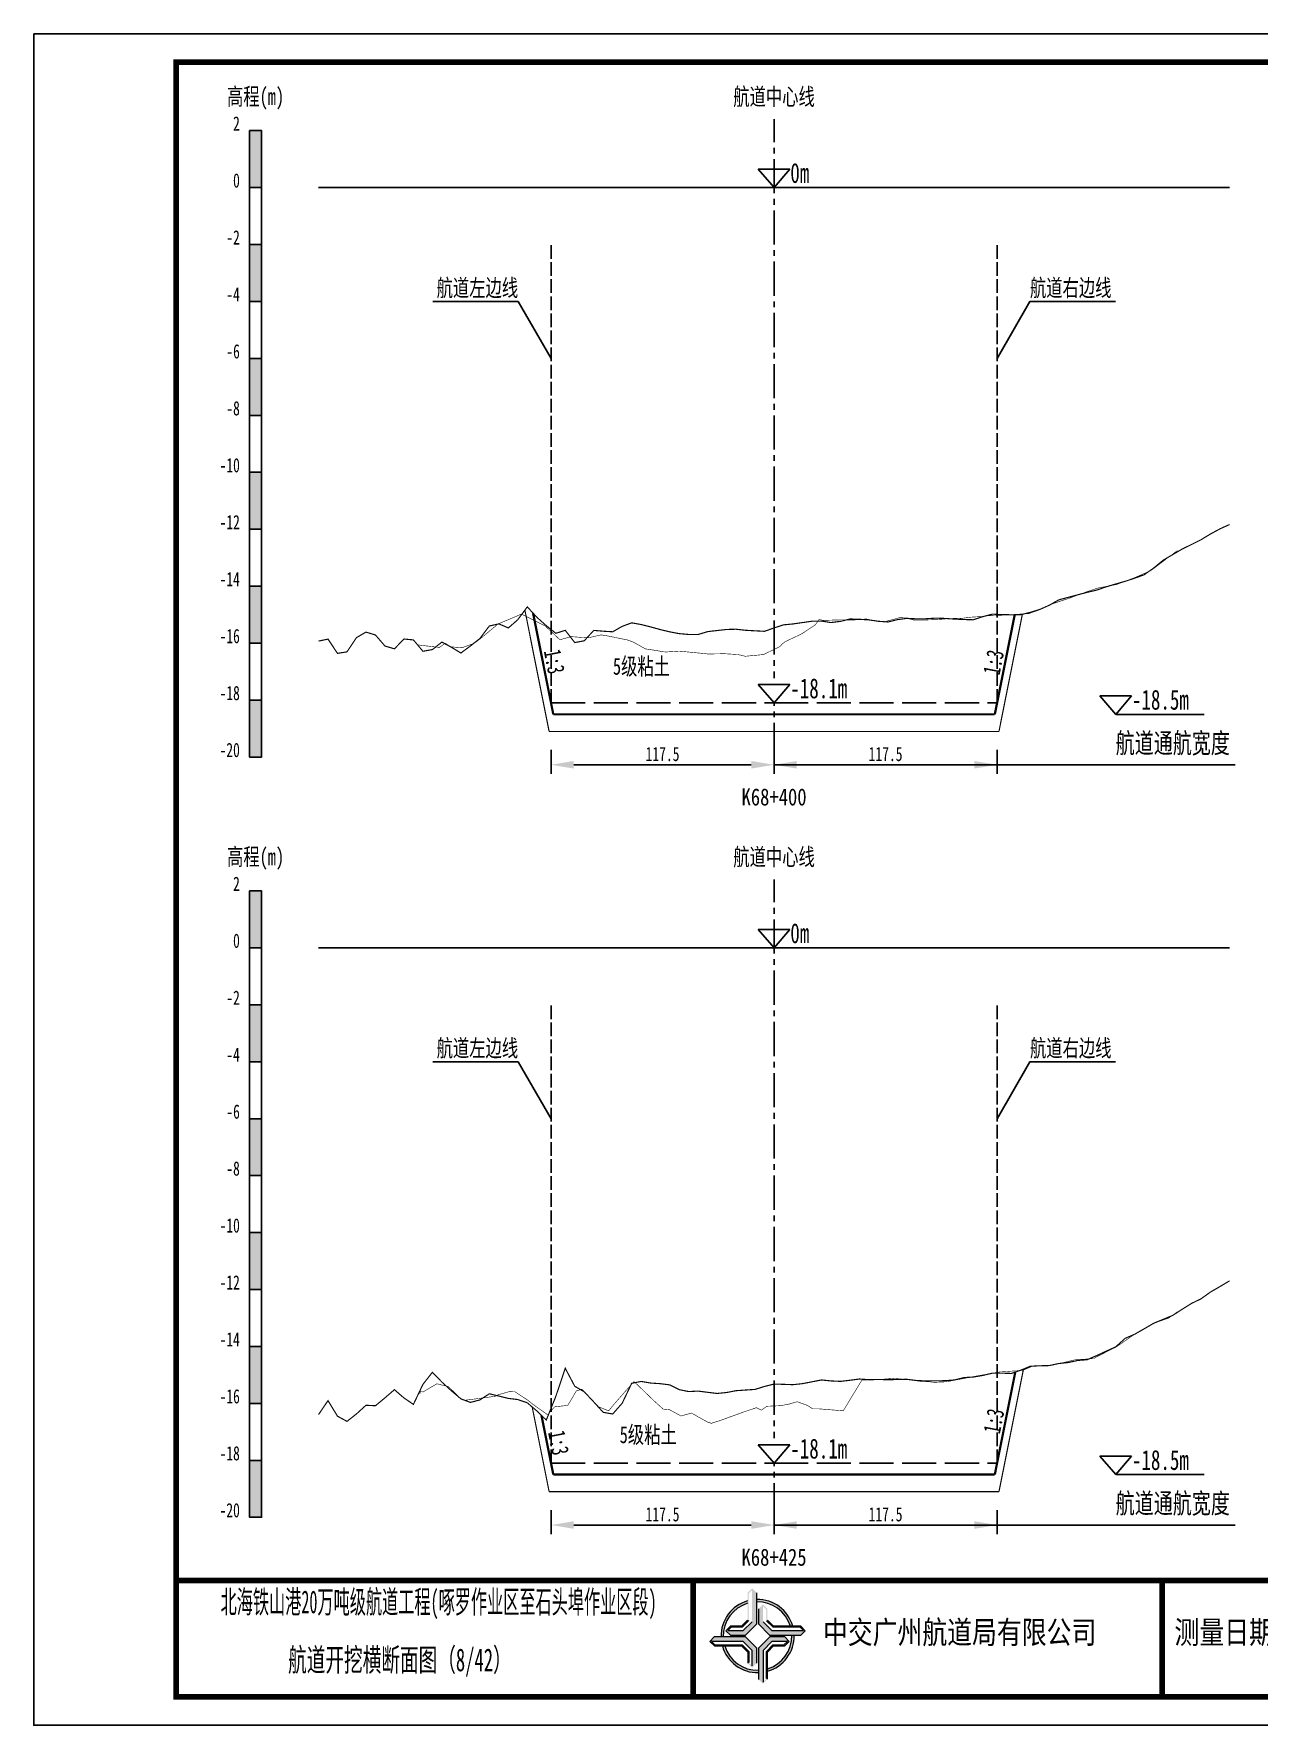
# Model space of a CAD drawing. Header units: millimetres. Extents: x 0 to 1680, y -8762 to 0.
# Drawn here: x 0 to 215.2, y -4752 to -4455 of the extents above; entities that cross this region are included whole.
import ezdxf
from ezdxf.enums import TextEntityAlignment as Align

# ---------------------------------------------------------------- set-up
doc = ezdxf.new("R2010")
doc.units = ezdxf.units.MM
doc.linetypes.add('ACAD_ISO02W100', pattern=[15, 12, -3])
doc.linetypes.add('CENTER2', pattern=[1.125, 0.75, -0.125, 0.125, -0.125])
for name, color, linetype in [('0-桩号', 1, 'Continuous'), ('0-航道左右边线标注', 8, 'Continuous'), ('1-疏浚底高', 7, 'Continuous'), ('1-通航宽度', 7, 'Continuous'), ('1-通航底高', 7, 'Continuous'), ('202601', 5, 'Continuous'), ('DMX', 20, 'Continuous'), ('L1', 7, 'Continuous'), ('图幅外框线', 145, 'Continuous'), ('地质分层', 6, 'Continuous'), ('坡比', 1, 'Continuous'), ('尺寸标注', 1, 'Continuous'), ('开挖线', 4, 'Continuous'), ('标尺', 7, 'Continuous'), ('超挖线', 3, 'Continuous'), ('辅助框', 7, 'Continuous'), ('通航底面线', 7, 'ACAD_ISO02W100')]:
    doc.layers.add(name, color=color, linetype=linetype)
doc.styles.get("Standard").update_dxf_attribs({"font": 'arial.ttf'})
doc.styles.add('仿宋', font='仿宋_GB2312.ttf', dxfattribs={"width": 0.8})
doc.styles.add('仿宋GB2312', font='仿宋_GB2312.ttf', dxfattribs={"width": 0.7, "height": 2.5})
doc.styles.add('仿宋体', font='仿宋_GB2312.ttf', dxfattribs={"width": 0.8})
doc.dimstyles.new('2000', dxfattribs={"dimtxt": 3, "dimasz": 2.5, "dimexe": 1.25, "dimexo": 0.625, "dimtad": 1, "dimlfac": 2, "dimdsep": 46, "dimtxsty": 'Standard', "dimcen": 2.5, "dimadec": 0, "dimazin": 0, "dimtfac": 1, "dimtmove": 0, "dimatfit": 3, "dimfxl": 0, "dimarcsym": 0})

# ---------------------------------------------------------------- blocks, each defined once
blk = doc.blocks.new('标尺')
at = {"layer": '标尺', "linetype": 'Continuous'}
for points in [[(-2.116669999959413, 100), (0, 100), (0, 90), (-2.116669999959413, 90)], [(-2.116669999959413, 80), (0, 80), (0, 70), (-2.116669999959413, 70)], [(-2.116669999959413, 60), (0, 60), (0, 50), (-2.116669999959413, 50)], [(-2.116669999959413, 40), (0, 40), (0, 30), (-2.116669999959413, 30)], [(-2.116669999959413, 20), (0, 20), (0, 10), (-2.116669999959413, 10)], [(-2.116669999959413, 0), (0, 0), (0, -10), (-2.116669999959413, -10)]]:
    blk.add_hatch(color=256, dxfattribs=at).paths.add_polyline_path(points)
for p, q in [((-2.116669999959413, -10), (-2.116669999959413, 100)), ((0, -10), (0, 100)), ((-2.116669999959413, 80), (0, 80)), ((-2.116669999959413, 70), (0, 70)), ((-2.116669999959413, 60), (0, 60)), ((-2.116669999959413, 50), (0, 50)), ((-2.116669999959413, 40), (0, 40)), ((-2.116669999959413, 30), (0, 30)), ((-2.116669999959413, 20), (0, 20)), ((-2.116669999959413, 10), (0, 10)), ((-2.116669999959413, 0), (0, 0)), ((-2.116669999959413, -10), (0, -10))]:
    blk.add_line(p, q, dxfattribs=at)
at = {"layer": '标尺'}
for points in [[(-2.116669999959413, 100), (0, 100), (0, 90), (-2.116669999959413, 90)], [(-2.116669999959413, 100), (0, 100), (0, 90), (-2.116669999959413, 90)], [(-2.116669999959413, 80), (0, 80), (0, 70), (-2.116669999959413, 70)], [(-2.116669999959413, 80), (0, 80), (0, 70), (-2.116669999959413, 70)], [(-2.116669999959413, 60), (0, 60), (0, 50), (-2.116669999959413, 50)], [(-2.116669999959413, 60), (0, 60), (0, 50), (-2.116669999959413, 50)], [(-2.116669999959413, 40), (0, 40), (0, 30), (-2.116669999959413, 30)], [(-2.116669999959413, 40), (0, 40), (0, 30), (-2.116669999959413, 30)], [(-2.116669999959413, 20), (0, 20), (0, 10), (-2.116669999959413, 10)], [(-2.116669999959413, 20), (0, 20), (0, 10), (-2.116669999959413, 10)], [(-2.116669999959413, 0), (0, 0), (0, -10), (-2.116669999959413, -10)], [(-2.116669999959413, 0), (0, 0), (0, -10), (-2.116669999959413, -10)]]:
    blk.add_lwpolyline(points, close=True, dxfattribs=at)
at = {"layer": '标尺', "style": '仿宋GB2312', "width": 0.7}
blk.add_text('高程(m)', height=3, dxfattribs=at).set_placement((-1.058334999950603, 106.0000000009313), align=Align.MIDDLE_CENTER)
for s, p in [('2', (-3.816669999971054, 100)), ('0', (-3.816669999971054, 90)), ('-2', (-3.816669999971054, 80)), ('-4', (-3.816669999971054, 70)), ('-6', (-3.816669999971054, 60)), ('-8', (-3.816669999971054, 50)), ('-10', (-3.816669999971054, 40)), ('-12', (-3.816669999971054, 30)), ('-14', (-3.816669999971054, 20)), ('-16', (-3.816669999971054, 10)), ('-18', (-3.816669999971054, 0)), ('-20', (-3.816669999971054, -10))]:
    blk.add_text(s, height=2.5, dxfattribs=at).set_placement(p, align=Align.RIGHT)
blk = doc.blocks.new('*D201')
at = {"layer": 'Defpoints', "color": 0, "ltscale": 0.5}
for p in [(90.8333333334465, -4572.5), (130, -4572.5), (130, -4583.353807259784)]:
    blk.add_point(p, dxfattribs=at)
at = {"layer": '尺寸标注', "color": 0, "lineweight": -2, "ltscale": 0.5}
for p, q in [((90.8333333334465, -4580.75), (90.8333333334465, -4584.953807259784)), ((130, -4580.75), (130, -4584.953807259784)), ((94.8333333334465, -4583.353807259784), (126, -4583.353807259784))]:
    blk.add_line(p, q, dxfattribs=at)
at = {"layer": '尺寸标注', "color": 0, "ltscale": 0.5}
for points in [[(94.8333333334465, -4582.687140593117), (94.8333333334465, -4584.020473926451), (90.8333333334465, -4583.353807259784)], [(126, -4582.687140593117), (126, -4584.020473926451), (130, -4583.353807259784)]]:
    blk.add_solid(points, dxfattribs=at)
at = {"layer": '尺寸标注', "color": 0, "ltscale": 0.5, "insert": (110.4166666667232, -4581.478807259784), "char_height": 2.5, "attachment_point": 5, "style": '仿宋GB2312'}
blk.add_mtext('117.5', dxfattribs=at)
blk = doc.blocks.new('*D202')
at = {"layer": 'Defpoints', "color": 0, "ltscale": 0.5}
for p in [(90.8333333338109, -4706), (130, -4706), (130, -4716.853777123397)]:
    blk.add_point(p, dxfattribs=at)
at = {"layer": '尺寸标注', "color": 0, "lineweight": -2, "ltscale": 0.5}
for p, q in [((90.8333333338109, -4714.25), (90.8333333338109, -4718.453777123397)), ((130, -4714.25), (130, -4718.453777123397)), ((94.8333333338109, -4716.853777123397), (126, -4716.853777123397))]:
    blk.add_line(p, q, dxfattribs=at)
at = {"layer": '尺寸标注', "color": 0, "ltscale": 0.5}
for points in [[(94.8333333338109, -4716.18711045673), (94.8333333338109, -4717.520443790064), (90.8333333338109, -4716.853777123397)], [(126, -4716.18711045673), (126, -4717.520443790064), (130, -4716.853777123397)]]:
    blk.add_solid(points, dxfattribs=at)
at = {"layer": '尺寸标注', "color": 0, "ltscale": 0.5, "insert": (110.4166666669055, -4714.978777123397), "char_height": 2.5, "attachment_point": 5, "style": '仿宋GB2312'}
blk.add_mtext('117.5', dxfattribs=at)
blk = doc.blocks.new('*D142')
at = {"layer": 'Defpoints', "color": 0, "ltscale": 0.5}
for p in [(130, -4572.5), (169.166666666189, -4572.5), (169.166666666189, -4583.353753574787)]:
    blk.add_point(p, dxfattribs=at)
at = {"layer": '尺寸标注', "color": 0, "lineweight": -2, "ltscale": 0.5}
for p, q in [((130, -4580.75), (130, -4584.953753574788)), ((169.166666666189, -4580.75), (169.166666666189, -4584.953753574788)), ((134, -4583.353753574787), (165.166666666189, -4583.353753574787))]:
    blk.add_line(p, q, dxfattribs=at)
at = {"layer": '尺寸标注', "color": 0, "ltscale": 0.5}
for points in [[(134, -4582.68708690812), (134, -4584.020420241454), (130, -4583.353753574787)], [(165.166666666189, -4582.68708690812), (165.166666666189, -4584.020420241454), (169.166666666189, -4583.353753574787)]]:
    blk.add_solid(points, dxfattribs=at)
at = {"layer": '尺寸标注', "color": 0, "ltscale": 0.5, "insert": (149.5833333330945, -4581.478753574787), "char_height": 2.5, "attachment_point": 5, "style": '仿宋GB2312'}
blk.add_mtext('117.5', dxfattribs=at)
blk = doc.blocks.new('*D143')
at = {"layer": 'Defpoints', "color": 0, "ltscale": 0.5}
for p in [(130, -4706), (169.166666667514, -4706), (169.166666667514, -4716.853723427557)]:
    blk.add_point(p, dxfattribs=at)
at = {"layer": '尺寸标注', "color": 0, "lineweight": -2, "ltscale": 0.5}
for p, q in [((130, -4714.25), (130, -4718.453723427558)), ((169.166666667514, -4714.25), (169.166666667514, -4718.453723427558)), ((134, -4716.853723427557), (165.166666667514, -4716.853723427557))]:
    blk.add_line(p, q, dxfattribs=at)
at = {"layer": '尺寸标注', "color": 0, "ltscale": 0.5}
for points in [[(134, -4716.18705676089), (134, -4717.520390094224), (130, -4716.853723427557)], [(165.166666667514, -4716.18705676089), (165.166666667514, -4717.520390094224), (169.166666667514, -4716.853723427557)]]:
    blk.add_solid(points, dxfattribs=at)
at = {"layer": '尺寸标注', "color": 0, "ltscale": 0.5, "insert": (149.583333333757, -4714.978723427557), "char_height": 2.5, "attachment_point": 5, "style": '仿宋GB2312'}
blk.add_mtext('117.5', dxfattribs=at)
blk = doc.blocks.new('通航底高')
at = {"layer": '1-通航底高'}
for p, q in [((-2.762494692986365, 3.232132659759372), (5.923793651163578e-06, 6.932765245437622e-06)), ((2.762506540631875, 3.232132659759372), (-2.762494692986365, 3.232132659759372)), ((5.923793651163578e-06, 6.932765245437622e-06), (2.762506540631875, 3.232132659759372))]:
    blk.add_line(p, q, dxfattribs=at)
at = {"layer": '1-通航底高', "style": '仿宋', "width": 0.7}
blk.add_attdef('通航底高', (2.856129719933961, 0.8203305718488991), '', height=3.5, dxfattribs=at)
blk = doc.blocks.new('疏浚底高')
at = {"layer": '1-疏浚底高'}
for p, q in [((-2.762500616780017, 3.232125726994127), (0, 0)), ((2.762500616838224, 3.232125726994127), (-2.762500616780017, 3.232125726994127)), ((0, 0), (2.762500616838224, 3.232125726994127)), ((-5.923793651163578e-06, -6.932765245437622e-06), (15.51466270413067, -6.932765245437622e-06))]:
    blk.add_line(p, q, dxfattribs=at)
at = {"layer": '1-疏浚底高', "style": '仿宋', "width": 0.7}
blk.add_attdef('疏浚底高', (2.856123796140309, 0.8203236390836537), '', height=3.5, dxfattribs=at)

msp = doc.modelspace()

# ---------------------------------------------------------------- hatches: boundary and pattern name
at = {"layer": '辅助框'}
h = msp.add_hatch(color=5, dxfattribs=at)
h.paths.add_polyline_path([(126.9546420993743, -4728.745531914723), (126.1757059268889, -4727.967633330833), (125.3669512668786, -4728.776153838646), (125.3669512668786, -4733.536597661984), (124.2904413517055, -4734.612023077023), (122.3438002475736, -4734.612023077023), (121.5476570163903, -4735.407358599197), (122.343071536654, -4736.199178399098), (124.9786409000394, -4736.199178399098), (126.9546420993743, -4734.223855132592)])
h.paths.add_polyline_path([(126.1454878360865, -4733.835033672583), (124.590177750015, -4735.390380010616), (121.8645652042565, -4735.390380010616), (122.465260373318, -4734.792388775122), (124.4098916050134, -4734.792388775122), (125.5465556766627, -4733.624466802608), (125.5465556766627, -4728.865021880639), (126.1454878360865, -4728.267331255448)], flags=16)
h = msp.add_hatch(color=5, dxfattribs=at)
edge = h.paths.add_edge_path()
edge.add_ellipse((127.104898163223, -4736.349361724388), major_axis=(-6.017077195920141, 1.733884546287947e-06), ratio=0.9999999825377229, start_angle=-73.21171767175571, end_angle=1.446762146054482, ccw=False)
edge.add_line((125.3669512668786, -4730.588740435135), (125.3669512668786, -4730.167564622652))
edge.add_ellipse((127.104898163223, -4736.349361724388), major_axis=(-6.421454345493813, 3.783831980513644e-06), ratio=0.9999999825377264, start_angle=-74.29719975771904, end_angle=1.35689506309039)
edge.add_line((120.6852443912563, -4736.501418438208), (121.0897390775917, -4736.501279625189))
edge = h.paths.add_edge_path()
edge.add_ellipse((127.104898163223, -4736.349361724388), major_axis=(-6.017077195920906, 2.624791690933952e-07), ratio=0.9999999825377339, start_angle=196.7802887631043, end_angle=271.43091869106274, ccw=False)
edge.add_line((132.8657615299163, -4734.612217217457), (133.2869208633539, -4734.612217217457))
edge.add_ellipse((127.104898163223, -4736.349361724388), major_axis=(-6.42145434549481, 2.055023733972632e-07), ratio=0.9999999825377471, start_angle=195.6953323995753, end_angle=271.3407921785149)
edge.add_line((126.9546420993743, -4729.929665483964), (126.9546420993743, -4730.334160818589))
edge = h.paths.add_edge_path()
edge.add_ellipse((127.104898163223, -4736.349361724388), major_axis=(-6.421454345494847, 2.398647111377442e-07), ratio=0.9999999825377328, start_angle=105.7065267224622, end_angle=181.3336320078198)
edge.add_line((133.5246130741177, -4736.199907793533), (133.1201189909218, -4736.199907793533))
edge.add_ellipse((127.104898163223, -4736.349361724388), major_axis=(-6.017077195920033, 3.038804149501319e-06), ratio=0.9999999825377467, start_angle=106.79232762585761, end_angle=181.4233031416354, ccw=False)
edge.add_line((128.8432505375085, -4742.109860479367), (128.8432505375085, -4742.531044626963))
edge = h.paths.add_edge_path()
edge.add_ellipse((127.104898163223, -4736.349361724388), major_axis=(6.017077195919978, 2.129043967020969e-06), ratio=0.9999999825377341, start_angle=196.8039056354283, end_angle=271.4347580706571, ccw=False)
edge.add_line((121.3447520359096, -4738.088882915747), (120.9235845113334, -4738.089027449381))
edge.add_ellipse((127.104898163223, -4736.349361724388), major_axis=(6.421454345494965, 1.010893226884053e-06), ratio=0.9999999825377122, start_angle=195.7186902341801, end_angle=271.3444001294426)
edge.add_line((127.2555596836147, -4742.769048223508), (127.2555596836147, -4742.364552247775))
h = msp.add_hatch(color=5, dxfattribs=at)
h.paths.add_polyline_path([(129.2303930911956, -4736.199907793533), (134.7087164371547, -4736.199907793533), (135.4866149784264, -4735.420971685421), (134.6780945346889, -4734.612217217457), (129.917650519186, -4734.612217217457), (128.8422251468835, -4733.53570710994), (128.8422251468835, -4731.589066240799), (128.0468895389674, -4730.792922881616), (127.2550698887048, -4731.588337358963), (127.2550698887048, -4734.223906744015)])
h.paths.add_polyline_path([(128.063868298733, -4733.835443487179), (128.063868298733, -4731.109831133377), (128.6618594272671, -4731.7105261531), (128.6618594272671, -4733.655157427323), (129.8297815494475, -4734.791821563255), (134.5892263858852, -4734.791821563255), (135.1869169895289, -4735.390753594411), (129.6192146579859, -4735.390753594411)], flags=16)
h = msp.add_hatch(color=5, dxfattribs=at)
h.paths.add_polyline_path([(124.978250354403, -4736.49994512273), (119.4999273288784, -4736.50182517649), (118.7222961368499, -4737.281028228294), (119.5310940769253, -4738.089505327714), (124.2915378360686, -4738.087871709836), (125.367332562649, -4739.164012334835), (125.3680006046233, -4741.110653374684), (126.1636093937096, -4741.90652363826), (126.9551560123501, -4741.110837432396), (126.9542515537379, -4738.475268389237)])
h.paths.add_polyline_path([(126.1455864871976, -4738.86400901438), (126.1465218570766, -4741.589621367943), (125.5483246250091, -4740.989131426346), (125.5476572879789, -4739.044500322831), (124.3793451328216, -4737.908237114918), (119.6199005741117, -4737.909870391381), (119.0220044650969, -4737.311143438351), (124.5897064975736, -4737.309232793819)], flags=16)
h = msp.add_hatch(color=5, dxfattribs=at)
h.paths.add_polyline_path([(129.2315609043179, -4736.499116607201), (127.2555596836147, -4738.474439873708), (127.2555596836147, -4743.952763262284), (128.0344958774683, -4744.730661675465), (128.8432505375085, -4743.922141167653), (128.8432505375085, -4739.161697344315), (129.9197604526517, -4738.086271929276), (131.8664015567837, -4738.086271929276), (132.6625447666285, -4737.290936407101), (131.8671302463648, -4736.499116607201)])
h.paths.add_polyline_path([(129.6200240757105, -4737.307915166866), (132.3456365787623, -4737.307915166866), (131.7449414310393, -4737.905906231177), (129.8003101780054, -4737.905906231177), (128.6636461063561, -4739.07382820369), (128.6636461063561, -4743.833273125661), (128.0647139682708, -4744.430963750851), (128.0647139682708, -4738.863261333716)], flags=16)

# ---------------------------------------------------------------- linework, layer by layer
at = {"layer": '0-航道左右边线标注', "linetype": 'ACAD_ISO02W100', "ltscale": 0.2}
for points in [[(90.83333333344672, -4572.5), (90.83333333344672, -4492)], [(169.1666666661886, -4572.5), (169.1666666661886, -4492)], [(90.83333333381051, -4706), (90.83333333381051, -4625.5)], [(169.1666666675137, -4706), (169.1666666675137, -4625.5)]]:
    msp.add_lwpolyline(points, dxfattribs=at)
at = {"layer": '0-航道左右边线标注'}
for points in [[(90.8333333334465, -4512), (85.05983064157932, -4501.999999999984), (70.05983064157932, -4501.99999999994)], [(169.166666666189, -4512), (174.9401693581144, -4502.000000000016), (189.9401693581144, -4502.00000000006)], [(90.8333333338109, -4645.5), (85.05983064194372, -4635.499999999984), (70.05983064194372, -4635.49999999994)], [(169.166666667514, -4645.5), (174.9401693594394, -4635.500000000016), (189.9401693594394, -4635.50000000006)]]:
    msp.add_lwpolyline(points, dxfattribs=at)
at = {"layer": '1-通航宽度'}
for points in [[(130, -4583.35), (211, -4583.35)], [(130, -4716.85), (211, -4716.85)]]:
    msp.add_lwpolyline(points, dxfattribs=at)
at = {"layer": '202601', "color": 1, "linetype": 'Continuous', "const_width": 0.1}
for points in [[(67.39000000019844, -4562.299999999999), (71.24322222242043, -4562.749998092651), (72.25322222242045, -4562), (73.24988888908743, -4562.649995803831), (75.20988888908744, -4562.799999237061), (77.40655555575444, -4562), (78.30988888908743, -4561.299998283386), (81.27322222242044, -4558.849999427795), (81.55322222242044, -4558.599998474121), (81.60988888908743, -4558.599998474121), (85.51988888908744, -4556.949998855591), (85.70655555575445, -4556.949998855591), (86.16322222242044, -4557.149998664856), (89.76988888908744, -4558.950001716613), (92.39655555575445, -4561.400000572205), (94.39322222242043, -4560.850002288818), (96.28655555575443, -4561.000000953673), (97.41988888908743, -4561.050002098083), (99.61988888908743, -4560.550000190735), (100.6465555557544, -4560.699998855591), (104.3032222224204, -4561.450001716614), (105.3698888890874, -4561.850001335145), (107.3965555557544, -4563.000003814697), (109.6765555557544, -4563.350002288818), (110.4365555557544, -4563.499996185303), (110.9865555557544, -4563.549997329712), (113.3665555557544, -4563.400003433228), (118.0265555557544, -4563.850004196167), (118.3432222224204, -4563.899995803833), (118.5232222224205, -4563.899995803833), (121.2765555557544, -4563.850004196167), (123.6832222224205, -4563.999998092651), (124.9632222224205, -4564.299995422363), (128.1565555557544, -4563.999998092651), (131.0365555557544, -4562.600004196167), (131.4265555557544, -4562.150003433228), (131.9232222224205, -4561.749999046326), (134.8965555557544, -4560.35000038147), (137.2132222224204, -4558.799998283386), (137.9232222224205, -4557.85000038147), (138.6265555557544, -4557.999999046326), (141.8565555557544, -4557.900001525879), (143.4998888890875, -4557.949997901917), (143.7865555557544, -4557.949997901917), (146.1598888890874, -4557.74999809265), (147.6465555557544, -4558.050000190735), (149.5332222224204, -4558.199998855591), (152.1632222224204, -4557.500001907349), (153.3298888890874, -4557.599999427795), (154.5232222224204, -4557.949997901917), (155.9698888890874, -4557.949997901917), (158.8965555557544, -4557.85000038147), (159.9165555557544, -4557.74999809265), (162.4832222224204, -4557.599999427795), (162.9232222224205, -4557.650000572205), (164.4232222224205, -4557.450000762939), (166.7032222224204, -4557.300002098083), (167.0932222224204, -4557.199999809265), (168.4898888890875, -4557.149998664856), (169.9032222224204, -4557.100002288818), (170.6332222224204, -4557.050001144409), (174.7898888890874, -4556.800000190735), (175.4398888890875, -4556.549999237061), (176.2098888890874, -4556.299998283386), (179.0132222224204, -4555.049998283386), (180.8132222224204, -4554.449998855591), (182.0165555557545, -4554.049999237061), (183.8532222224205, -4553.350002288818), (186.7498888890875, -4552.349998474121), (188.8132222224204, -4551.949998855591), (190.1332222224204, -4551.699997901917), (191.2332222224205, -4551.299998283386), (193.5765555557545, -4550.400001525878), (195.8632222224205, -4549.399997711182), (196.3265555557545, -4549.150001525879), (196.4698888890874, -4549.049999237061), (200.6832222224205, -4545.850002288817), (200.8365555557544, -4545.75)], [(67.78299999999943, -4693.849999998835), (67.93322222222143, -4693.30000209692), (68.33322222222142, -4693.500001906185), (70.78988888888843, -4692.05000209692), (72.81988888888843, -4692.549999235897), (75.17322222222143, -4694.849999426632), (75.63988888888842, -4694.95000171545), (76.49322222222142, -4694.849999426632), (80.99655555555543, -4694.249999998836), (81.49655555555543, -4693.999999045162), (83.42988888888843, -4693.450000761776), (84.42322222222143, -4693.399999617367), (86.68988888888842, -4694.900000571041), (88.05655555555543, -4695.950000761776), (90.25322222222144, -4697.499998091488), (91.44988888888844, -4696.100004195003), (93.76322222222143, -4695.849998472957), (95.28655555555542, -4693.30000209692), (96.28988888888843, -4692.999999998836), (99.20988888888843, -4696.100004195003), (100.4365555555554, -4696.599996565609), (100.9432222222214, -4696.800001143246), (102.0232222222214, -4695.499999998836), (105.4032222222214, -4691.649997710018), (108.8698888888884, -4694.999998091488), (110.5265555555554, -4696.500003813534), (111.6232222222214, -4696.599996565609), (113.6565555555554, -4697.700002669125), (115.5065555555554, -4697.200000761777), (118.2665555555554, -4698.749998091489), (119.0132222222214, -4699.000003813534), (119.3832222222214, -4698.850000380305), (120.2665555555554, -4698.600004195003), (124.6865555555554, -4696.999996184138), (126.9098888888884, -4696.249998091488), (127.7665555555554, -4696.699998854426), (128.7498888888884, -4696.000001906185), (131.1432222222214, -4695.899999617367), (132.7032222222215, -4695.600002287655), (134.0598888888885, -4695.199997900753), (135.8565555555554, -4695.849998472957), (136.7898888888884, -4696.450002669125), (137.8232222222214, -4696.450002669125), (142.1498888888884, -4696.800001143246), (145.3698888888885, -4691.499999045162), (145.4732222222214, -4691.400001524715), (145.5298888888884, -4691.400001524715), (149.1598888888884, -4691.249998091488), (150.9465555555554, -4691.099999426632), (152.7398888888885, -4691.249998091488), (155.5532222222215, -4691.600001333981), (157.3232222222214, -4691.699998854427), (158.1598888888884, -4691.800001143246), (160.2298888888884, -4691.699998854427), (163.6998888888884, -4691.049998282223), (164.1898888888884, -4690.899999617367), (164.4065555555553, -4690.899999617367), (166.9365555555554, -4690.449998854426), (169.7732222222214, -4689.950001715449), (170.0332222222214, -4689.950001715449), (173.6465555555554, -4689.700000761776), (175.4232222222215, -4688.949997900753), (177.7065555555554, -4688.900001524715), (179.0165555555554, -4688.749998091488), (182.4098888888884, -4687.949998854427), (182.7665555555554, -4687.850001333981), (185.8098888888885, -4687.650001524715), (186.1965555555554, -4687.600000380306), (186.4932222222214, -4687.400000571041), (189.6565555555554, -4685.80000209692), (189.9298888888885, -4685.699999808102), (193.3865555555554, -4683.30000209692), (196.1498888888884, -4681.749999998835), (196.7632222222214, -4681.400001524714), (198.3298888888884, -4680.849998472958), (199.3432222222214, -4680.499999998836), (200.8365555555554, -4679.399998663692)]]:
    msp.add_lwpolyline(points, dxfattribs=at)
at = {"layer": 'DMX', "color": 7, "linetype": 'Continuous', "const_width": 0.2}
for points in [[(50, -4561.64000000013), (50, -4561.64000000013), (51.66666666668607, -4561.285000000149), (53.33333333331393, -4563.794999999925), (55, -4563.524999999907), (56.66666666668607, -4561.024999999907), (58.33333333331393, -4560.055000000168), (60, -4560.569999999832), (61.66666666668607, -4562.5), (63.33333333331393, -4562.995000000112), (65, -4561.270000000019), (66.66666666668607, -4561.430000000168), (68.33333333331393, -4563.424999999814), (70, -4563.125), (71.66666666668607, -4561.810000000056), (73.33333333331393, -4562.714999999851), (75, -4563.729999999981), (76.66666666668607, -4562.5), (78.33333333331393, -4561.185000000056), (80, -4558.98499999987), (81.66666666668607, -4558.60999999987), (83.33333333331393, -4559.325000000186), (85, -4557.879999999888), (86.66666666668607, -4555.620000000112), (88.33333333331393, -4557.439999999944), (90, -4558.930000000168), (91.66666666668607, -4560.270000000019), (93.33333333331393, -4559.745000000112), (95, -4561.895000000019), (96.66666666668607, -4561.584999999963), (98.33333333331393, -4559.759999999776), (100, -4559.899999999907), (101.6666666666861, -4560), (103.3333333333139, -4559.044999999925), (105, -4558.430000000168), (106.6666666666861, -4558.729999999981), (108.3333333333139, -4559.149999999907), (110, -4559.604999999981), (111.6666666666861, -4560.009999999776), (113.3333333333139, -4560.325000000186), (115, -4560.470000000205), (116.6666666666861, -4560.479999999981), (118.3333333333139, -4559.975000000093), (120, -4559.779999999795), (121.6666666666861, -4559.595000000205), (123.3333333333139, -4559.549999999814), (125, -4559.740000000224), (126.6666666666861, -4559.830000000075), (128.3333333333139, -4559.919999999925), (130, -4559.319999999832), (131.6666666666861, -4558.785000000149), (133.3333333333139, -4558.625), (135, -4558.384999999776), (136.6666666666861, -4558.145000000019), (138.3333333333139, -4558.120000000112), (140, -4558.379999999888), (141.6666666666861, -4558.169999999925), (143.3333333333139, -4557.754999999888), (145, -4557.805000000168), (146.6666666666861, -4557.919999999925), (148.3333333333139, -4558.160000000149), (150, -4558.279999999795), (151.6666666666861, -4557.870000000112), (153.3333333333139, -4557.64000000013), (155, -4557.725000000093), (156.6666666666861, -4557.709999999963), (158.3333333333139, -4557.60999999987), (160, -4557.654999999795), (161.6666666666861, -4557.770000000019), (163.3333333333139, -4557.850000000093), (165, -4557.89000000013), (166.6666666666861, -4557.350000000093), (168.3333333333139, -4556.904999999795), (170, -4556.98499999987), (171.6666666666861, -4557.01500000013), (173.3333333333139, -4557.009999999776), (175, -4556.595000000205), (176.6666666666861, -4556.080000000075), (178.3333333333139, -4555.339999999851), (180, -4554.399999999907), (181.6666666666861, -4553.955000000075), (183.3333333333139, -4553.509999999776), (185, -4553.069999999832), (186.6666666666861, -4552.680000000168), (188.3333333333139, -4552.10999999987), (190, -4551.60999999987), (191.6666666666861, -4551.14000000013), (193.3333333333139, -4550.589999999851), (195, -4549.990000000224), (196.6666666666861, -4548.810000000056), (198.3333333333139, -4547.435000000056), (200, -4546.455000000075), (201.6666666666861, -4545.48499999987), (203.3333333333139, -4544.665000000037), (205, -4543.830000000075), (206.6666666666861, -4542.814999999944), (208.3333333333139, -4541.919999999925), (209.9999999999998, -4541.165000000037)], [(50, -4697.459999999963), (50, -4697.459999999963), (51.66666666668607, -4695.009999999776), (53.33333333331393, -4697.745000000112), (55, -4698.654999999795), (56.66666666668607, -4697.345000000205), (58.33333333331393, -4695.825000000186), (60, -4695.904999999795), (61.66666666668607, -4694.520000000019), (63.33333333331393, -4693.084999999963), (65, -4694.540000000037), (66.66666666668607, -4695.669999999925), (68.33333333331393, -4692.160000000149), (70, -4690.029999999795), (71.66666666668607, -4691.754999999888), (73.33333333331393, -4693.285000000149), (75, -4694.694999999832), (76.66666666668607, -4695.325000000186), (78.33333333331393, -4694.89000000013), (80, -4693.805000000168), (81.66666666668607, -4694.209999999963), (83.33333333331393, -4694.620000000112), (85, -4694.819999999832), (86.66666666668607, -4695.395000000019), (88.33333333331393, -4696.810000000056), (90, -4698.419999999925), (91.66666666668607, -4694.285000000149), (93.33333333331393, -4689.325000000186), (95, -4692.490000000224), (96.66666666668607, -4693.459999999963), (98.33333333331393, -4695.229999999981), (100, -4697.064999999944), (101.6666666666861, -4697.35999999987), (103.3333333333139, -4695.459999999963), (105, -4691.975000000093), (106.6666666666861, -4691.64000000013), (108.3333333333139, -4691.924999999814), (110, -4692.029999999795), (111.6666666666861, -4692.240000000224), (113.3333333333139, -4693.075000000186), (115, -4693.419999999925), (116.6666666666861, -4693.334999999963), (118.3333333333139, -4693.549999999814), (120, -4693.75), (121.6666666666861, -4693.584999999963), (123.3333333333139, -4693.26500000013), (125, -4693.149999999907), (126.6666666666861, -4693.040000000037), (128.3333333333139, -4692.520000000019), (130, -4692.100000000093), (131.6666666666861, -4692.149999999907), (133.3333333333139, -4692.209999999963), (135, -4692.024999999907), (136.6666666666861, -4691.705000000075), (138.3333333333139, -4691.379999999888), (140, -4691.549999999814), (141.6666666666861, -4691.629999999888), (143.3333333333139, -4691.435000000056), (145, -4691.214999999851), (146.6666666666861, -4691.334999999963), (148.3333333333139, -4691.299999999814), (150, -4691.334999999963), (151.6666666666861, -4691.305000000168), (153.3333333333139, -4691.270000000019), (155, -4691.475000000093), (156.6666666666861, -4691.549999999814), (158.3333333333139, -4691.535000000149), (160, -4691.509999999776), (161.6666666666861, -4691.379999999888), (163.3333333333139, -4690.964999999851), (165, -4690.870000000112), (166.6666666666861, -4690.584999999963), (168.3333333333139, -4690.189999999944), (170, -4690.189999999944), (171.6666666666861, -4690.23499999987), (173.3333333333139, -4689.665000000037), (175, -4688.975000000093), (176.6666666666861, -4688.89000000013), (178.3333333333139, -4688.854999999981), (180, -4688.495000000112), (181.6666666666861, -4688.319999999832), (183.3333333333139, -4687.955000000075), (185, -4687.819999999832), (186.6666666666861, -4687.100000000093), (188.3333333333139, -4686.325000000186), (190, -4685.575000000186), (191.6666666666861, -4684.069999999832), (193.3333333333139, -4683.354999999981), (195, -4682.399999999907), (196.6666666666861, -4681.430000000168), (198.3333333333139, -4680.740000000224), (200, -4680.055000000168), (201.6666666666861, -4678.970000000205), (203.3333333333139, -4677.935000000056), (205, -4677.125), (206.6666666666861, -4675.930000000168), (208.3333333333139, -4674.970000000205), (210, -4673.979999999981)]]:
    msp.add_lwpolyline(points, dxfattribs=at)
at = {"layer": 'L1', "linetype": 'CENTER2', "ltscale": 8}
for p, q in [((129.9999999999994, -4582), (129.9999999999994, -4470)), ((129.9999999999994, -4715.499999999069), (129.9999999999994, -4603.499999999069))]:
    msp.add_line(p, q, dxfattribs=at)
at = {"layer": 'L1'}
for p, q in [((127.2374993832194, -4478.767874272773), (129.9999999999994, -4481.999999999767)), ((132.7625006168377, -4478.767874272773), (127.2374993832194, -4478.767874272773)), ((129.9999999999994, -4481.999999999767), (132.7625006168377, -4478.767874272773)), ((49.99999999999943, -4481.999999999767), (209.9999999999994, -4482.000000000233)), ((127.2374993832194, -4612.267874271842), (129.9999999999994, -4615.499999998836)), ((132.7625006168377, -4612.267874271842), (127.2374993832194, -4612.267874271842)), ((129.9999999999994, -4615.499999998836), (132.7625006168377, -4612.267874271842)), ((49.99999999999943, -4615.499999998836), (209.9999999999994, -4615.499999999302))]:
    msp.add_line(p, q, dxfattribs=at)
at = {"layer": '开挖线', "linetype": 'Continuous', "const_width": 0.4, "flags": 128}
for points in [[(91.23333333277185, -4574.499999996626), (87.67826680328781, -4556.724667349205)], [(168.7666666681041, -4574.499999996626), (172.2640250824776, -4557.013207924756)], [(91.23333333277185, -4574.499999996626), (168.7666666681041, -4574.499999996626)], [(168.7666666686006, -4707.999999996626), (172.3676112794516, -4689.995276942369)], [(91.23333333326843, -4707.999999996626), (89.15385886705964, -4697.602627665581)], [(91.23333333326843, -4707.999999996626), (168.7666666686006, -4707.999999996626)]]:
    msp.add_lwpolyline(points, dxfattribs=at)
at = {"layer": '超挖线', "linetype": 'ACAD_ISO02W100', "ltscale": 0.5, "const_width": 0.2, "flags": 128}
for points in [[(90.50000003272942, -4577.499999996626), (86.23977346870616, -4556.198867176508)], [(169.4999999681463, -4577.499999996626), (173.6118711508138, -4556.940644083292)], [(90.50000003272942, -4577.499999996626), (169.4999999681463, -4577.499999996626)], [(169.4999999686429, -4710.999999996626), (173.8061491146524, -4689.469254266582)], [(90.500000033226, -4710.999999996626), (87.5246928859416, -4696.123464260203)], [(90.500000033226, -4710.999999996626), (169.4999999686429, -4710.999999996626)]]:
    msp.add_lwpolyline(points, dxfattribs=at)
at = {"layer": '辅助框', "color": 5, "linetype": 'Continuous', "lineweight": 0}
for p, q in [((126.9546420993743, -4734.223855132592), (126.9546420993743, -4728.745531914723)), ((125.3669512668786, -4733.536597661984), (124.2904413517055, -4734.612023077023)), ((125.5465556766627, -4733.624466802608), (124.4098916050134, -4734.792388775122)), ((124.590177750015, -4735.390380010616), (126.1454878360865, -4733.835033672583)), ((127.2550698887048, -4731.588337358963), (127.2550698887048, -4734.223906744015)), ((128.063868298733, -4733.835443487179), (129.6192146579859, -4735.390753594411)), ((129.8297815494475, -4734.791821563255), (128.6618594272671, -4733.655157427323)), ((129.917650519186, -4734.612217217457), (128.8422251468835, -4733.53570710994)), ((119.4999273288784, -4736.50182517649), (118.7222961368499, -4737.281028228294)), ((124.978250354403, -4736.49994512273), (119.4999273288784, -4736.50182517649)), ((122.3438002475736, -4734.612023077023), (121.5476570163903, -4735.407358599197)), ((121.5476570163903, -4735.407358599197), (122.343071536654, -4736.199178399098)), ((122.465260373318, -4734.792388775122), (121.8645652042565, -4735.390380010616)), ((121.8645652042565, -4735.390380010616), (124.590177750015, -4735.390380010616)), ((122.343071536654, -4736.199178399098), (124.9786409000394, -4736.199178399098)), ((124.2904413517055, -4734.612023077023), (122.3438002475736, -4734.612023077023)), ((124.4098916050134, -4734.792388775122), (122.465260373318, -4734.792388775122)), ((126.9542515537379, -4738.475268389237), (124.978250354403, -4736.49994512273)), ((124.9786409000394, -4736.199178399098), (126.9546420993743, -4734.223855132592)), ((127.2550698887048, -4734.223906744015), (129.2303930911956, -4736.199907793533)), ((129.2315609043179, -4736.499116607201), (127.2555596836147, -4738.474439873708)), ((129.2303930911956, -4736.199907793533), (134.7087164371547, -4736.199907793533)), ((131.8671302463648, -4736.499116607201), (129.2315609043179, -4736.499116607201)), ((129.6192146579859, -4735.390753594411), (135.1869169895289, -4735.390753594411)), ((134.5892263858852, -4734.791821563255), (129.8297815494475, -4734.791821563255)), ((134.6780945346889, -4734.612217217457), (129.917650519186, -4734.612217217457)), ((132.6625447666285, -4737.290936407101), (131.8671302463648, -4736.499116607201)), ((135.1869169895289, -4735.390753594411), (134.5892263858852, -4734.791821563255)), ((135.4866149784264, -4735.420971685421), (134.6780945346889, -4734.612217217457)), ((134.7087164371547, -4736.199907793533), (135.4866149784264, -4735.420971685421)), ((118.7222961368499, -4737.281028228294), (119.5310940769253, -4738.089505327714)), ((124.5897064975736, -4737.309232793819), (119.0220044650969, -4737.311143438351)), ((119.0220044650969, -4737.311143438351), (119.6199005741117, -4737.909870391381)), ((119.5310940769253, -4738.089505327714), (124.2915378360686, -4738.087871709836)), ((119.6199005741117, -4737.909870391381), (124.3793451328216, -4737.908237114918)), ((124.2915378360686, -4738.087871709836), (125.367332562649, -4739.164012334835)), ((124.3793451328216, -4737.908237114918), (125.5476572879789, -4739.044500322831)), ((126.1455864871976, -4738.86400901438), (124.5897064975736, -4737.309232793819)), ((125.367332562649, -4739.164012334835), (125.3680006046233, -4741.110653374684)), ((125.5476572879789, -4739.044500322831), (125.5483246250091, -4740.989131426346)), ((126.1465218570766, -4741.589621367943), (126.1455864871976, -4738.86400901438)), ((126.9551560123501, -4741.110837432396), (126.9542515537379, -4738.475268389237)), ((127.2555596836147, -4738.474439873708), (127.2555596836147, -4743.952763262284)), ((129.6200240757105, -4737.307915166866), (128.0647139682708, -4738.863261333716)), ((128.0647139682708, -4738.863261333716), (128.0647139682708, -4744.430963750851)), ((128.6636461063561, -4739.07382820369), (129.8003101780054, -4737.905906231177)), ((128.6636461063561, -4743.833273125661), (128.6636461063561, -4739.07382820369)), ((128.8432505375085, -4739.161697344315), (129.9197604526517, -4738.086271929276)), ((128.8432505375085, -4743.922141167653), (128.8432505375085, -4739.161697344315)), ((132.3456365787623, -4737.307915166866), (129.6200240757105, -4737.307915166866)), ((129.8003101780054, -4737.905906231177), (131.7449414310393, -4737.905906231177)), ((129.9197604526517, -4738.086271929276), (131.8664015567837, -4738.086271929276)), ((131.7449414310393, -4737.905906231177), (132.3456365787623, -4737.307915166866)), ((131.8664015567837, -4738.086271929276), (132.6625447666285, -4737.290936407101))]:
    msp.add_line(p, q, dxfattribs=at)
at = {"layer": '辅助框', "color": 24, "const_width": 1}
for points in [[(24.99999999910088, -4726.581966023392), (414.9999999991009, -4726.581966023392)], [(115.8011873330355, -4726.581966023392), (115.8011873330355, -4747)], [(198.1590174273186, -4726.581966023392), (198.1590174273186, -4747)]]:
    msp.add_lwpolyline(points, dxfattribs=at)
at = {"layer": '辅助框', "color": 5, "linetype": 'Continuous', "lineweight": 0}
for major_axis, ratio, start_param, end_param in [((-6.421454345493874, 3.783831980513667e-06), 0.9999999825377256, -1.296730760784131, 0.02368228645498349), ((-6.017077195920137, 1.733884546287946e-06), 0.9999999825377225, -1.277785524412653, 0.02525076294187012), ((-6.421454345494849, 2.055023733972644e-07), 0.9999999825377464, 3.415527881157325, 4.735790218484762), ((-6.017077195920323, 2.624791690933738e-07), 0.9999999825377344, 3.434463941941369, 4.737363222872061), ((-6.421454345494839, 2.398647111377438e-07), 0.9999999825377329, 1.844926932154336, 3.164868923136232), ((-6.017077195919474, 3.038804149501042e-06), 0.9999999825377472, 1.863877732939714, 3.166433979665309), ((6.421454345494936, 1.01089322688405e-06), 0.9999999825377134, 3.415935552277314, 4.735853189107702), ((6.017077195919973, 2.129043967020968e-06), 0.9999999825377346, 3.434876134122447, 4.737430232687218)]:
    msp.add_ellipse((127.104898163223, -4736.349361724388), major_axis=major_axis, ratio=ratio, start_param=start_param, end_param=end_param, dxfattribs=at)

# ---------------------------------------------------------------- block references
at = {"layer": '1-疏浚底高'}
for p in [(190, -4574.5), (190, -4708)]:
    msp.add_blockref('疏浚底高', p, dxfattribs=at).add_auto_attribs({'疏浚底高': '-18.5m'})
at = {"layer": '标尺'}
for p in [(39.99999999999943, -4572), (39.99999999999943, -4705.499999999069)]:
    msp.add_blockref('标尺', p, dxfattribs=at)

# ---------------------------------------------------------------- texts
at = {"layer": '0-航道左右边线标注', "style": '仿宋', "width": 0.7}
for p in [(85.05983064157932, -4501.999999999984), (85.05983064194372, -4635.499999999984)]:
    msp.add_text('航道左边线', height=3, dxfattribs=at).set_placement(p, align=Align.BOTTOM_RIGHT)
for p in [(174.9401693581144, -4502.000000000016), (174.9401693594394, -4635.500000000016)]:
    msp.add_text('航道右边线', height=3, dxfattribs=at).set_placement(p, align=Align.BOTTOM_LEFT)
at = {"layer": '1-通航宽度', "style": '仿宋', "width": 0.7}
for p in [(190, -4582.35), (190, -4715.85)]:
    msp.add_text('航道通航宽度', height=3.5, dxfattribs=at).set_placement(p, align=Align.BOTTOM_LEFT)
at = {"layer": 'L1', "style": '仿宋', "width": 0.7}
for p in [(129.9999999999994, -4466.02892156085), (129.9999999999994, -4599.528921559919)]:
    msp.add_text('航道中心线', height=3, dxfattribs=at).set_placement(p, align=Align.MIDDLE_CENTER)
for p in [(132.8561237953248, -4481.179669429315), (132.8561237953248, -4614.679669428384)]:
    msp.add_text('0m ', height=3.5, dxfattribs=at).set_placement(p)
at = {"layer": '地质分层', "linetype": 'Continuous', "style": '仿宋GB2312', "width": 0.7}
for p in [(106.7140410196063, -4566.049242456162), (107.900670248686, -4700.972138180487)]:
    msp.add_text('5级粘土', height=3, dxfattribs=at).set_placement(p, align=Align.MIDDLE_CENTER)
at = {"layer": '坡比', "style": '仿宋体', "width": 0.7}
for rotation, p in [(281, (91.41696455661928, -4565.220117088676)), (79, (168.554185444223, -4565.364367088844)), (79, (168.6059758293157, -4698.605415165864)), (281, (92.15475494171197, -4702.409069011657))]:
    msp.add_text('1:3', height=3, rotation=rotation, dxfattribs=at).set_placement(p, align=Align.MIDDLE)
at = {"layer": '辅助框', "color": 7, "style": '仿宋GB2312'}
for s, width, p in [('北海铁山港20万吨级航道工程(啄罗作业区至石头埠作业区段)', 0.52, (71.09226410041961, -4730.34125590487)), ('         航道开挖横断面图（8/42）', 0.6, (56.94663041044745, -4740.528455383558))]:
    msp.add_text(s, height=4, dxfattribs=dict(at, width=width)).set_placement(p, align=Align.MIDDLE_CENTER)
at = {"layer": '辅助框', "lineweight": 0, "char_height": 4, "width": 115.8863471220259, "attachment_point": 1}
for s, insert in [('{\\fKaiTi|b0|i0|c134|p49;\\W0.8;中交广州航道局有限公司}', (138.5828873344734, -4733.682042507085)), ('{\\fKaiTi|b0|i0|c134|p49;\\W0.8;测量日期：2026年1月21日}', (200.3284275254665, -4733.682042507085))]:
    msp.add_mtext(s, dxfattribs=dict(at, insert=insert))

# ---------------------------------------------------------------- wipeouts: each hides what was drawn before it
for points in [[(124.1678378378376, -4590.605927027027), (124.1678378378376, -4587.4518729729725), (135.76729729729703, -4587.4518729729725), (135.76729729729703, -4590.605927027027)], [(124.1678378378376, -4724.105927026096), (124.1678378378376, -4720.951872972041), (135.76729729729703, -4720.951872972041), (135.76729729729703, -4724.105927026096)]]:
    msp.add_wipeout(points).dxf.layer = '0-桩号'

# ---------------------------------------------------------------- next in the draw order: texts
at = {"layer": '0-桩号', "style": '仿宋', "width": 0.8}
for s, p in [('K68+400', (130, -4589.0289)), ('K68+425', (130, -4722.5289))]:
    msp.add_text(s, height=3, dxfattribs=at).set_placement(p, align=Align.MIDDLE)

# ---------------------------------------------------------------- next in the draw order: wipeouts: each hides what was drawn before it
for points in [[(143.32193774963503, -4572.5), (127.13043391627411, -4572.5), (127.13043391627411, -4568.151009710298), (143.32193774963503, -4568.151009710298)], [(143.32193774963503, -4706), (127.13043391627411, -4706), (127.13043391627411, -4701.651009710298), (143.32193774963503, -4701.651009710298)]]:
    msp.add_wipeout(points).dxf.layer = '1-通航底高'

# ---------------------------------------------------------------- next in the draw order: linework, layer by layer
at = {"layer": '图幅外框线'}
msp.add_lwpolyline([(-8.991207778308308e-10, -4455), (419.9999999991009, -4455), (419.9999999991009, -4752), (-8.991207778308308e-10, -4752)], close=True, dxfattribs=at)
at = {"layer": '辅助框', "color": 24, "const_width": 1}
msp.add_lwpolyline([(414.9999999991009, -4747), (414.9999999991009, -4460), (24.99999999910088, -4460), (24.99999999910088, -4747)], close=True, dxfattribs=at)
at = {"layer": '通航底面线', "ltscale": 0.5}
for points in [[(90.83333333331393, -4572.5), (130, -4572.5), (169.1666666666861, -4572.5)], [(90.83333333331393, -4706), (130, -4706), (169.1666666666861, -4706)]]:
    msp.add_lwpolyline(points, dxfattribs=at)

# ---------------------------------------------------------------- next in the draw order: block references
at = {"layer": '1-通航底高'}
for p in [(130, -4572.5), (130, -4706)]:
    msp.add_blockref('通航底高', p, dxfattribs=at).add_auto_attribs({'通航底高': '-18.1m'})

# ---------------------------------------------------------------- next in the draw order: dimensions: what is measured, and where the dimension line sits
at = {"layer": '尺寸标注', "ltscale": 0.5}
for p1, p2, distance, picture, middle in [((90.8333333334465, -4572.5), (130, -4572.5), -10.853807259783935, '*D201', (110.4166666667232, -4581.478807259784)), ((130, -4572.5), (169.166666666189, -4572.5), -10.853753574787333, '*D142', (149.5833333330945, -4581.478753574787)), ((90.8333333338109, -4706), (130, -4706), -10.853777123396867, '*D202', (110.4166666669055, -4714.978777123397)), ((130, -4706), (169.166666667514, -4706), -10.85372342755727, '*D143', (149.583333333757, -4714.978723427557))]:
    dim = msp.add_aligned_dim(p1=p1, p2=p2, distance=distance, dimstyle='2000', override={"dimtxt": 3.5, "dimasz": 4, "dimexe": 1.6, "dimexo": 8.25, "dimlfac": 3, "dimtxsty": '仿宋GB2312'}, dxfattribs=at)
    dim.commit()
    dim.dimension.update_dxf_attribs({"geometry": picture, "text_midpoint": middle})

doc.saveas('drawing.dxf')
